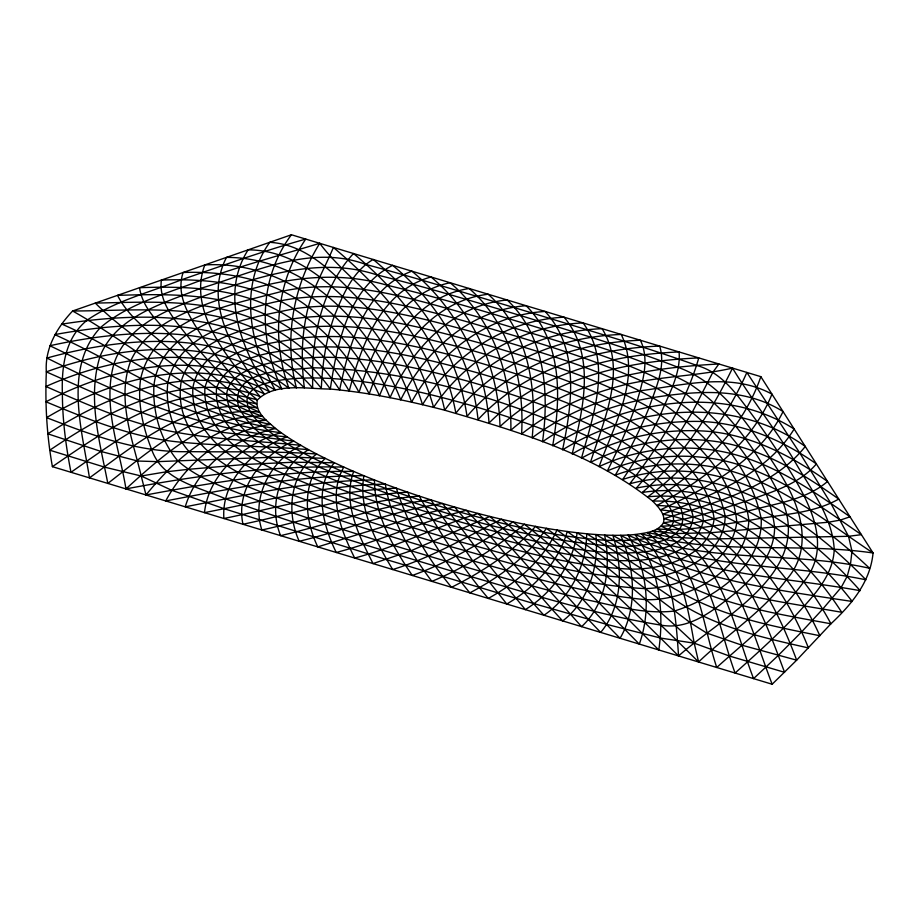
<?xml version="1.0" encoding="UTF-8"?>
<svg xmlns="http://www.w3.org/2000/svg" width="919" height="919" viewBox="0 0 919 919"><rect width="100%" height="100%" fill="white"/><g stroke="black" fill="none" stroke-linecap="round" stroke-linejoin="round"><path stroke-width="1.38" d="M760.84 376.664C742.46 430.333 699.325 471.079 652.685 501.154C592.87 453.377 517.087 431.367 444.704 410.219C407.151 400.454 369.001 392.539 330.312 389.047C307.601 389.059 274.873 382.109 257.366 399.995C254.643 412.447 267.498 421.212 275.562 428.507C288.325 438.432 302.385 446.519 316.676 454.02C356.882 474.652 399.478 490.298 442.648 503.509C489.701 517.523 537.776 528.862 586.701 533.767C602.726 535.214 618.901 536.03 634.96 534.525C644.92 532.951 657.671 532.308 663.484 522.762C665.712 514.043 658.165 506.874 652.685 501.154C731.064 497.949 796.382 558.419 830.925 623.794L796.658 660.175L772.155 684.241L52.394 466.668C46.8 435.422 44.974 403.579 46.341 371.873C44.663 348.462 57.07 327.451 72.612 311.001L291.415 234.759L760.84 376.664L873.05 552.974C870.339 582.072 851.362 604.633 830.925 623.794C790.237 616.258 749.019 609.711 710.088 595.213C669.56 579.935 633.053 556.259 595.845 534.525C599.154 566.311 588.734 600.934 562.692 620.922C529.206 585.254 500.556 545.243 466.312 510.332C422.039 521.326 380.432 540.958 336.262 552.468C322.891 525.404 313.425 488.586 334.332 462.739L293.609 462.211L245.224 464.451L188.165 469.345L166.58 471.757L141.216 476.008L104.559 467.139L49.787 450.195C109.993 409.46 186.063 368.576 259.962 396.526C231.266 362.385 186.66 312.908 204.811 264.948C288.555 259.905 359.949 323.81 390.035 397.686C411.298 349.553 451.987 305.039 507.173 299.985C545.461 336.124 549.16 392.643 542.543 441.763C575.283 418.742 613.501 404.245 652.858 397.582C696.315 390.874 744.091 386.933 783.045 411.563C759.117 460.706 707.733 487.679 660.347 509.896C734.637 515.812 783.183 584.128 808.433 647.941C761.116 637.177 712.064 626.62 671.984 597.649C640.038 576.512 609.55 553.227 577.155 532.756C572.686 564.634 552.411 592.778 525.323 609.619L489.436 565.702L442.648 503.509C393.596 510.596 347.267 529.643 299.226 541.28C286.016 512.434 289.864 473.767 316.676 454.02C274.161 450.907 231.519 452.228 188.935 451.631C139.251 452.998 92.164 435.273 46.582 417.64C112.003 378.594 197.93 353.884 269.428 391.724C242.627 351.299 219.113 295.309 248.119 249.853C290.68 249.911 324.993 278.089 353.172 306.992C379.283 333.988 399.271 366.692 411.574 402.166C438.455 352.827 487.817 314.895 545.093 311.449C579.797 348.91 572.1 404.176 562.566 449.839C634.512 405.658 733.936 395.193 805.251 446.45C772.19 488.46 712.995 503.107 664.069 518.684C734.499 535.432 762.15 611.79 784.55 672.306L729.468 656.04L694.224 643.174L660.818 638.108L606.954 624.438L533.859 603.611L386.474 559.614L223.535 508.529L171.371 490.149L141.216 476.008C132.405 438.731 116.403 398.926 130.716 360.868C149.234 320.777 196.344 308.026 234.483 294.114C283.5 277.848 336.699 270.439 387.083 285.223C439.764 297.71 491.608 313.425 543.37 329.232C592.778 345.59 643.978 358.686 689.813 383.912C728.376 409.771 755.694 449.391 776.992 489.976C821.149 567.942 725.941 613.812 678.555 655.936C632.881 610.71 587.069 564.932 535.49 526.38C512.365 552.595 482.521 571.687 451.528 587.31C427.255 558.143 407.531 524.611 396.411 488.207C337.859 490.298 280.996 506.806 223.88 518.5C221.169 480.545 253.598 448.966 287.142 436.847C201.031 430.069 123.18 396.215 46.961 358.042C128.35 335.469 228.647 327.853 296.423 387.921C283.741 338.824 293.046 286.211 319.732 243.317C341.087 271.932 371.736 292.334 392.091 321.983C411.149 347.52 424.934 376.756 433.596 407.37C466.691 357.457 523.21 325.441 583.083 322.925C612.445 362.971 593.352 415.262 581.486 458.144C616.638 438.926 656.924 429.426 696.958 430.781C745.022 431.551 789.18 454.193 827.537 481.464C805.4 500.384 774.958 503.474 747.871 511.136C719.255 517.535 690.594 525.427 661.106 526.208C721.139 551.722 732.638 624.564 753.569 678.613L778.255 655.442L801.471 632.042L822.746 609.056L841.276 587.298L847.203 576.259L850.477 564.3L851.993 551.216L848.524 536.305L830.96 503.509L800.081 453.458L746.848 372.436C725.332 421.718 691.019 464.819 647.803 496.811C729.054 488.828 800.334 547.586 841.701 612.295C795.877 604.139 749.261 598.476 705.068 583.209C669.733 571.273 637.062 553.089 604.564 535.042C611.227 566.655 606.379 603.829 581.578 626.632L497.133 532.032L478.11 513.48C436.41 526.713 397.1 546.771 354.688 558.04C341.133 530.883 327.221 495.927 343.809 467.093C270.691 465.416 197.688 475.422 125.96 488.897C119.332 447.794 102.273 405.876 113.876 363.993C128.396 319.732 178.803 305.993 217.642 290.806C268.44 273.782 323.614 257.377 376.675 274.838C425.037 286.843 472.745 301.248 520.464 315.539C573.41 331.897 626.735 347.371 678.429 367.451C725.964 385.061 752.776 431.539 779.048 471.861C799.656 503.738 815.061 547.184 786.492 579.59C762.494 612.387 727.469 634.121 698.601 661.99C650.847 614.271 601.015 568.091 546.368 528.322C527.77 556.753 499.545 577.212 469.862 592.858C444.543 562.428 423.51 528.517 407.726 492.205C351.667 495.284 297.618 512.653 242.972 524.267C235.31 488.575 262.237 454.606 293.747 441.086L220.238 432.045L172.554 422.246L156.793 417.777L125.593 406.841L46.341 371.873C123.56 343.752 220.284 334.711 288.934 388.335C271.162 339.157 275.93 282.684 305.728 239.089C263.684 250.91 222.49 265.568 181.238 279.881C149.648 292.403 115.587 300.651 87.282 320.053C64.904 337.859 61.516 367.06 62.377 393.711C62.469 420.121 65.915 446.404 70.981 472.286C124.869 434.744 186.568 387.014 256.619 403.935C232.128 387.692 212.243 365.647 193.243 343.476C179.458 324.798 158.206 305.43 161.353 280.088C206.821 278.365 254.77 283.236 293.666 308.876C326.188 329.462 352.264 359.49 369.185 393.964C385.543 347.416 416.054 296.653 469.184 288.497C510.539 324.361 524.416 381.144 521.624 433.975C548.229 412.976 579.085 397.605 611.675 388.369C650.974 376.089 692.673 377.169 732.523 368.105C751.593 399.65 774.912 428.426 793.982 460.017C809.892 488.368 832.568 516.018 834.234 549.723C832.855 577.419 811.592 597.683 794.211 617.04C775.544 636.787 755.292 654.902 735.085 673.03C716.544 622.622 709.905 556.96 657.326 528.907C688.078 531.469 718.601 524.875 748.893 520.545C778.875 514.192 811.534 514.502 838.737 499.063C799.254 471.045 755.705 444.589 706.343 440.408C666.654 436.766 626.011 444.245 590.469 462.36C603.588 420.488 627.643 370.414 602.117 328.68C540.751 330.966 481.028 360.145 444.704 410.219C430.414 343.534 384.326 290.163 333.379 247.452C323.787 270.531 310.289 292.299 306.016 317.342C301.317 340.512 301.432 364.418 304.35 387.807C238.216 321.581 134.381 327.061 49.89 345.739C124.203 381.213 197.596 423.533 281.076 432.654C244.649 443.28 208.739 473.17 204.477 512.63C264.281 500.947 324.097 485.324 385.314 484.118C391.023 520.108 410.173 552.71 431.873 581.371C465.473 567.345 496.639 547.77 524.37 524.209C572.928 561.819 615.42 606.666 658.808 649.974C664.437 610.848 659.118 567.023 634.96 534.525C709.755 563.979 792.316 550.837 869.535 568.275C805.481 507.299 714.695 448.679 622.703 479.488C636.706 458.742 649.756 437.295 660.474 414.653C668.458 394.619 680.933 374.194 679.084 351.954C610.515 354.688 538.856 373.137 489.011 423.027C485.37 364.406 457.248 308.566 411.873 271.174C364.154 288.922 349.059 344.935 339.616 389.943C318.767 357.181 286.877 332.15 250.944 317.802C201.422 298.732 147.327 302.029 95.312 303.098C121.825 329.599 154.358 349.668 183.834 372.815C208.28 390.219 233.851 406.876 262.581 416.227C207.246 414.446 164.214 454.296 125.96 488.897M732.523 368.105C709.928 414.4 681.645 458.547 642.301 492.469C727.17 479.109 803.091 538.362 852.246 601.474C770.271 589.079 685.574 578.384 612.858 535.306C622.91 566.943 623.025 605.92 600.67 632.398C563.427 594.076 529.999 551.848 489.861 516.455L410.977 550.768L373.034 563.577C359.019 535.88 342.109 502.831 353.689 471.413C283.833 470.413 214.449 482.245 145.995 494.962L141.216 476.008M291.415 234.759C257.975 279.399 258.63 340.145 281.892 389.07C212.381 341.156 118.999 353.62 45.95 386.497C88.235 405.061 130.877 424.314 176.666 432.378C217.7 439.845 259.48 441.028 300.881 445.359C270.875 460.499 251.036 496.834 261.858 529.976C314.218 518.615 365.532 500.2 419.225 496.099C439.374 532.044 461.568 566.943 488.288 598.43C516.834 582.612 543.14 560.211 556.96 530.045C605.403 564.232 651.215 602.393 694.224 643.174L698.601 661.99M145.995 494.962C176.08 457.903 216.275 422.809 266.28 420.305C193.656 400.087 137.23 347.141 72.612 311.001C127.626 310.84 184.317 304.89 237.653 321.926C274.379 334.148 307.865 357.284 330.312 389.047C336.951 344.211 348.29 287.658 392.608 265.35C439.351 303.684 471.792 359.122 478.041 419.638C524.267 369.507 593.157 348.577 659.658 346.072C666.137 366.853 655.718 387.979 649.147 407.404C639.808 430.919 627.918 453.32 615.248 475.18C651.801 461.545 692.604 460.626 730.134 470.804C783.85 486.059 827.318 522.727 873.05 552.974C796.245 541.831 716.521 555.846 641.382 533.698C672.432 565.978 675.66 613.651 678.555 655.936M52.394 466.668C111.452 426.152 182.031 376.939 257.366 399.995C235.976 382.166 218.435 360.214 202.697 337.365C190.543 318.491 175.196 295.952 183.111 272.506C227.119 270.864 272.909 279.755 308.428 307.164C339.375 329.795 363.717 360.868 379.513 395.733C398.237 348.37 433.998 300.605 488.184 294.241C528.034 330.116 536.995 386.865 532.181 437.823C563.967 414.113 601.359 398.593 640.129 390.805C683.449 385.187 731.168 371.931 771.96 394.136C751.225 445.589 703.92 479.672 656.913 505.507C733.04 506.806 790.765 570.722 819.851 635.741C773.373 626.287 725.7 617.361 683.805 593.973C650.33 575.719 619.268 553.502 586.701 533.767C586.356 565.713 570.596 597.201 543.956 615.259C512.251 580.728 485.6 541.969 454.48 507.001L428.84 512.653L317.779 546.885C304.43 519.281 300.961 481.096 325.28 458.386L298.491 457.329L268.359 457.386L157.379 461.648L137.655 461.028L101.274 451.539L47.845 433.814C110.246 393.458 191.543 360.857 264.201 393.791C236.183 356.342 202.157 304.763 226.476 257.389C308.956 257.366 372.425 328.117 400.73 399.834C424.716 351.024 469.942 309.841 526.127 305.717C562.761 342.362 560.866 398.432 552.687 445.761C622.439 402.051 720.956 382.488 794.142 429.001C765.791 475.284 711.053 495.33 662.84 514.295C735.315 525.346 773.58 598.028 796.658 660.175L741.989 645.218L706.619 633.019L690.376 622.772L607.321 559.855L567.23 531.527C558.212 562.842 534.456 587.838 506.771 604.013L472.745 560.946L430.862 499.856C379.524 505.461 330.714 524.025 280.594 535.639C268.061 504.899 279.939 466.863 308.531 449.678C266.441 445.933 224.098 446.266 182.031 442.292C134.358 438.317 89.706 419.949 45.984 401.81C115.036 365.234 204.914 347.439 275.367 390.173C249.979 345.843 237.952 286.808 269.738 242.317C312.322 244.799 340.041 281.088 368.22 308.6C392.953 336.274 411.436 369.289 422.533 404.682C452.458 354.987 505.576 320.099 564.071 317.181C596.42 355.779 582.899 409.805 572.169 453.963C606.896 433.711 646.758 422.568 686.93 421.58C733.684 419.271 778.715 437.318 816.382 463.934C798.416 485.014 770.432 492.423 745.343 501.406C718.486 509.965 691.525 518.982 663.484 522.762C731.696 545.587 749.203 624.794 772.155 684.241M319.732 243.317C279.778 255.356 239.468 266.315 200.204 280.525C166.04 294.011 128.557 303.396 100.171 327.819C63.354 367.991 82.032 430.115 89.465 477.869C138.378 442.372 192.462 396.526 257.527 408.047C229.865 393.711 207.303 371.644 185.144 350.128C168.728 330.829 143.536 314.287 139.516 287.693C186.798 286.039 236.723 287.67 279.089 311.254C312.942 329.76 340.972 358.364 359.076 392.413C373.194 346.612 398.295 293.287 450.138 282.742C492.94 318.87 511.561 375.469 510.884 430.218C567.908 380.317 645.77 367.899 718.876 363.981L712.822 372.356L692.317 412.171L675.339 439.764L656.292 465.221L636.27 488.138C724.092 469.218 805.021 528.54 860.173 590.676C779.657 576.202 694.511 574.72 620.681 535.317C634.65 567.23 638.165 607.367 620.072 638.257C580.636 598.568 544.485 555.237 501.51 519.246C465.91 537.385 431.126 557.81 392.677 569.527C376.02 541.716 358.111 509.252 363.913 475.709C297.147 475.514 231.083 488.471 165.742 500.924C186.591 461.706 225.982 430.586 270.623 424.394C193.174 409.231 132.658 354.837 61.895 324.131C150.509 310.105 260.605 310.921 321.317 388.381C322.397 363.844 326.015 339.249 334.321 316.056C342.913 294.999 352.586 271.404 373.171 259.48C421.373 298.985 457.995 353.93 467.024 416.376C509.769 366.072 575.765 342.603 640.382 340.248C649.71 359.501 642.806 381.385 637.212 400.661C629.423 424.923 618.717 448.104 607.367 470.884C643.633 455.514 684.586 452.504 723.012 460.511C775.05 472.09 818.392 505.013 861.402 534.674L848.524 536.305L707.033 539.085L670.158 537.041L647.286 532.526C679.98 559.384 687.113 603.944 694.224 643.174M192.841 387.944C190.44 438.053 240.709 465.956 281.168 481.487C338.973 505.507 398.961 523.773 458.937 541.463C519.465 557.684 580.452 577.626 643.668 578.281C678.279 576.466 724.482 556.374 725.183 516.398C716.292 468.299 673.581 434.549 633.834 410.678C582.807 383.372 527.081 366.371 471.7 350.357C413.159 334.608 352.092 319.778 291.162 329.174C255.39 336.331 200.514 344.303 192.841 387.944M312.563 367.784L312.655 387.967C248.842 315.883 141.618 318.571 54.749 334.608C127.615 367.359 194.725 416.514 275.562 428.507C235.494 437.306 197.252 466.852 185.236 506.817C247.682 494.698 310.576 480.476 374.47 479.948C374.504 515.008 393.091 547.264 412.275 575.443C448.323 562.681 481.154 542.669 513.032 521.831C558.729 558.58 598.028 602.6 639.314 644.081C652.03 608.952 646.574 567.322 628.056 535.053C702.621 569.86 786.986 563.381 865.893 579.797C806.055 518.075 719.864 459.201 629.722 483.808C659.302 446.117 685.459 404.119 698.773 357.905C628.022 361.11 553.364 376.733 500.005 426.565C498.546 369.875 475.18 313.62 431.045 276.975C380.914 290.668 361.087 345.831 349.22 391.069C329.818 357.56 299.789 330.679 264.798 314.241C218.906 292.897 166.994 293.885 117.54 295.355C130.705 321.558 158.045 337.193 178.527 357.388C203.57 378.272 229.13 399.685 259.606 412.149C198.883 405.382 152.198 449.253 107.81 483.417C99.849 441.947 87.052 398.214 100.01 356.411C116.196 315.814 163.077 303.707 199.756 288.646C252.966 272.84 309.6 243.834 365.521 264.339C421.534 279.445 477.018 296.458 532.572 313.138C587.632 330.128 643.036 346.153 697.291 365.624C719.324 371.816 733.695 390.138 746.768 407.657C761.058 426.519 774.522 446.014 786.951 466.151C807.985 499.856 833.992 545.082 803.769 581.796C779.714 615.018 746.871 640.164 716.74 667.481C701.14 620.417 698.21 560.912 652.651 530.964L675.419 533.571L710.904 532.733L828.49 522.199L840.403 520.062L850.006 516.777C808.996 487.932 765.699 458.179 715.051 450.344C675.902 444.52 635.018 449.736 599.108 466.611C613.559 425.83 642.094 377.571 621.21 334.459C558.258 336.687 495.398 363.016 455.858 413.228C444.233 348.738 403.062 294.471 353.493 253.529C325.372 283.994 314.022 327.061 312.563 367.784C289.519 370.426 229.268 368.978 238.538 406.566C253.701 437.789 288.658 452.033 318.031 466.668C413.159 505.576 513.043 538.764 616.098 546.46C638.785 546.828 694.224 544.048 680.634 507.897C662.588 476.318 629.193 457.455 598.016 440.913C508.483 400.328 411.574 369.312 312.563 367.784M153.91 385.612C152.623 412.344 160.457 440.339 177.884 460.936C201.066 481.177 231.508 489.816 259.503 501.223C326.601 525.346 394.86 546.127 463.245 566.288C502.808 577.775 542.405 589.228 582.474 598.855C612.663 605.081 643.311 614.627 674.431 611.043C714.258 598.464 763.356 565.702 761.208 518.569C749.284 462.131 705.275 415.641 656.12 387.91C597.063 358.973 533.307 341.328 470.459 322.73C404.165 303.994 333.712 285.579 265.177 304.407C221.709 316.216 159.895 332.253 153.91 385.612M204.948 387.313C201.95 432.895 248.727 458.834 284.798 474.296C339.203 498.098 396.078 515.616 452.918 532.526C511.171 548.586 569.918 566.644 630.687 569.125C663.311 569.562 709.422 556.615 714.166 518.81C707.906 473.63 666.022 443.509 630.055 420.787C581.83 394.01 528.873 377.227 476.157 361.776C419.937 346.486 361.741 332.023 303.04 337.824C268.739 343.545 216.459 347.405 204.948 387.313M247.2 397.399C245.557 411.563 258.113 422.051 267.785 430.379C281.478 441.212 296.711 449.885 312.299 457.685C355.377 478.776 400.856 494.525 446.737 508.31C495.64 522.497 545.392 534.984 596.224 539.625C612.709 540.832 629.389 541.199 645.758 538.545C656.304 536.294 670.192 533.089 673.581 521.268C673.661 505.887 659.808 495.295 649.434 485.852C635.27 474.319 619.59 464.796 603.461 456.295C562.91 435.342 519.74 419.983 476.099 406.887C428.966 393.217 380.799 381.844 331.702 378.525C313.919 377.525 295.998 377.663 278.377 380.455C267.05 382.947 252.001 385.187 247.2 397.399M748.893 520.545C746.067 568.62 690.146 601.003 645.908 599.682C581.015 593.605 518.511 573.445 455.985 556.098C385.658 535.03 315.068 514.123 247.039 486.312C223.202 475.674 196.54 465.416 182.031 442.292C171.485 424.521 165.294 403.498 167.844 382.763C179.791 328.497 248.073 318.261 293.666 308.876C355.596 299.353 417.111 316.929 476.387 332.919C540.625 352.505 606.988 369.863 664.908 404.934C703.517 432.723 742.449 471.275 748.893 520.545M693.236 516.949C688.745 554.548 635.408 553.709 607.08 552.641C555.742 548.252 505.726 534.709 456.283 520.832C401.017 504.474 345.739 487.07 293.609 462.211C266.154 447.576 229.428 429.564 226.614 394.527C228.394 376.434 248.233 369.139 263.248 364.659C283.098 359.409 303.695 357.491 324.189 357.25C373.884 357.48 422.717 368.829 470.413 381.902C522.371 397.008 574.329 414.193 621.577 441.028C650.319 459.707 685.046 481.292 693.236 516.949M774.625 527.207C774.579 554.157 755.338 575.811 736.119 592.479C714.557 609.113 690.491 630.503 661.106 625.138C590.343 613.789 522.061 591.009 453.251 571.538C376.847 548.528 300.295 525.748 225.212 498.684C198.619 486.909 162.215 480.511 151.612 449.402C142.836 427.071 137.195 402.706 140.676 378.662C154.381 317.021 231.22 304.901 282.604 291.208C349.783 276.757 416.468 300.524 480.683 317.698C549.895 339.835 622.588 356.135 685.551 393.608C727.297 426.359 767.882 472.768 774.625 527.207M216.574 387.577C212.794 429.116 257.09 452.562 288.991 467.863C340.053 491.263 393.769 508.15 447.473 524.278C503.52 540.096 560.108 556.707 618.498 560.567C649.274 561.785 694.27 556.236 703.38 521.016C700.002 479.075 657.947 452.056 625.954 430.919C580.28 405.015 530.068 388.45 479.948 373.516C426.002 358.502 370.483 344.671 314.045 347.198C281.421 351.334 231.404 352.023 216.574 387.577M181.319 380.971C172.29 433.492 220.606 468.724 264.546 483.739C324.66 508.712 387.071 527.586 449.357 546.277C513.629 563.875 578.062 585.288 645.069 588.619C683.713 587.62 730.754 564.209 736.785 522.463C732.73 471.619 689.101 433.802 649.147 407.404C596.971 377.675 538.81 360.696 481.613 343.499C420.19 326.693 356.25 309.106 292.093 319.019C252.174 327.072 195.092 335.642 181.319 380.971"/></g></svg>
